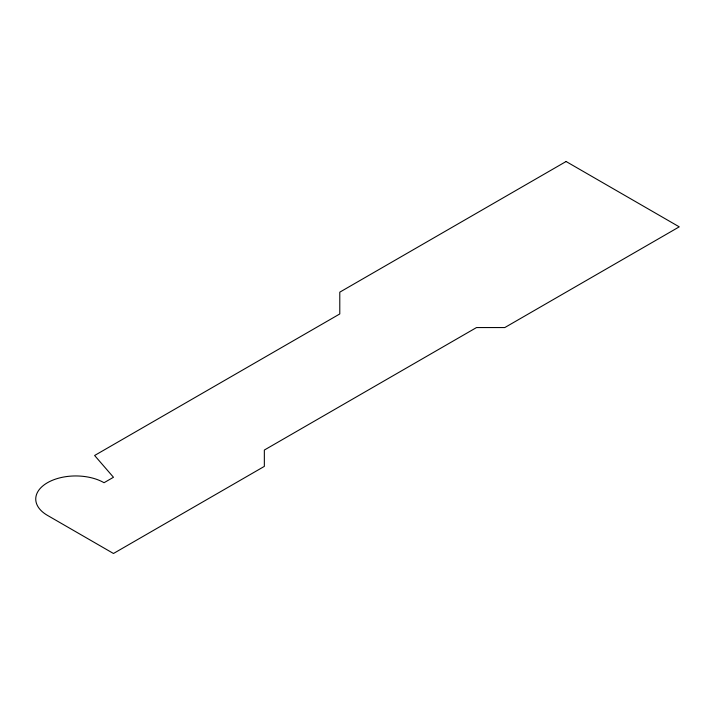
<?xml version="1.0" encoding="UTF-8"?>
<svg xmlns="http://www.w3.org/2000/svg" width="715" height="715" viewBox="0 0 715 715"><rect width="100%" height="100%" fill="white"/><g stroke="black" fill="none" stroke-linecap="round" stroke-linejoin="round"><path stroke-width="1.07" d="M566.092 161.51L339.786 292.167L339.786 313.948L94.612 455.491L113.471 477.271L104.041 482.714A40.004 23.095 0 0 0 47.467 482.714A40.004 23.095 0 0 0 47.467 515.381L113.471 553.49L264.344 466.386L264.344 450.048L476.512 327.559L504.799 327.559L679.25 226.843L566.092 161.51"/></g></svg>
